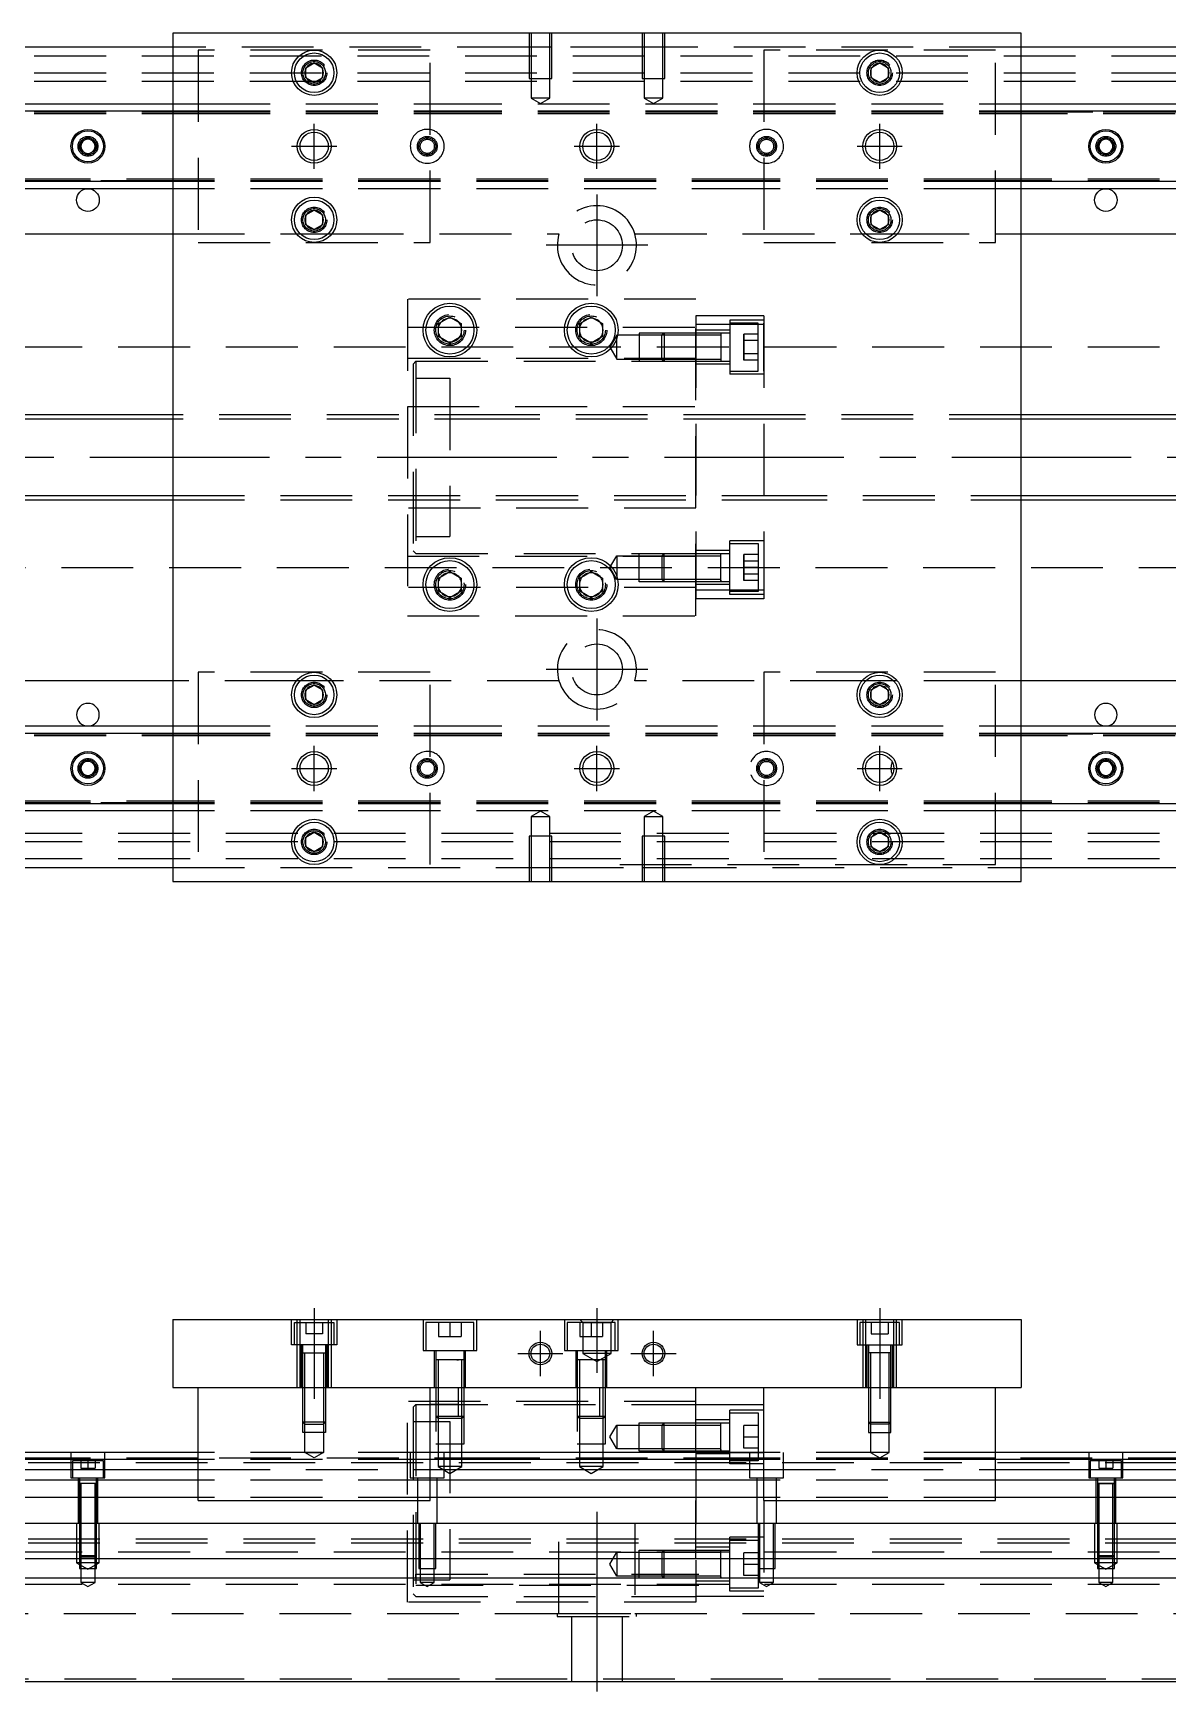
# Model space of a CAD drawing. Extents: x -10 to 785, y -290 to 75.
# Drawn here: x 190.3 to 391, y -218.4 to 75 of the extents above; entities that cross this region are included whole.
import ezdxf

# ---------------------------------------------------------------- set-up
doc = ezdxf.new("R2010")
doc.units = 0
doc.linetypes.add('CENTER', pattern=[50.8, 31.75, -6.35, 6.35, -6.35])
doc.linetypes.add('DASHED', pattern=[19.05, 12.7, -6.35])
doc.layers.get('0').update_dxf_attribs({"linetype": 'CONTINUOUS'})
doc.layers.add('CENTER', color=1, linetype='CENTER')

msp = doc.modelspace()

# ---------------------------------------------------------------- linework, layer by layer
at = {"color": 7, "linetype": 'CONTINUOUS'}
for p, q in [((215, 75), (215, -75)), ((365, 75), (215, 75)), ((365, -75), (365, 75)), ((215, 72.5), (0, 72.5)), ((580, 72.5), (365, 72.5)), ((238.5, 68.866026), (240, 69.73205)), ((238.5, 67.133974), (238.5, 68.866026)), ((240, 69.73205), (241.5, 68.866026)), ((241.5, 68.866026), (241.5, 67.133974)), ((338.5, 68.866026), (340, 69.73205)), ((338.5, 67.133974), (338.5, 68.866026)), ((340, 69.73205), (341.5, 68.866026)), ((341.5, 68.866026), (341.5, 67.133974)), ((240, 66.26795), (238.5, 67.133974)), ((241.5, 67.133974), (240, 66.26795)), ((340, 66.26795), (338.5, 67.133974)), ((341.5, 67.133974), (340, 66.26795)), ((0, 62.5), (215, 62.5)), ((365, 62.5), (580, 62.5)), ((0, 61.247728), (215, 61.247728)), ((365, 61.247728), (580, 61.247728)), ((198.75, 55.721688), (200, 56.443376)), ((200, 56.443376), (201.25, 55.721688)), ((378.75, 55.721688), (380, 56.443376)), ((380, 56.443376), (381.25, 55.721688)), ((198.75, 54.278312), (198.75, 55.721688)), ((200, 53.556624), (198.75, 54.278312)), ((201.25, 54.278312), (200, 53.556624)), ((201.25, 55.721688), (201.25, 54.278312)), ((378.75, 54.278312), (378.75, 55.721688)), ((380, 53.556624), (378.75, 54.278312)), ((381.25, 54.278312), (380, 53.556624)), ((381.25, 55.721688), (381.25, 54.278312)), ((215, 48.752272), (0, 48.752272)), ((215, 47.5), (0, 47.5)), ((580, 48.752272), (365, 48.752272)), ((580, 47.5), (365, 47.5)), ((238.5, 42.866026), (240, 43.73205)), ((238.5, 41.133974), (238.5, 42.866026)), ((240, 40.26795), (238.5, 41.133974)), ((240, 43.73205), (241.5, 42.866026)), ((241.5, 41.133974), (240, 40.26795)), ((241.5, 42.866026), (241.5, 41.133974)), ((338.5, 42.866026), (340, 43.73205)), ((338.5, 41.133974), (338.5, 42.866026)), ((340, 40.26795), (338.5, 41.133974)), ((340, 43.73205), (341.5, 42.866026)), ((341.5, 41.133974), (340, 40.26795)), ((341.5, 42.866026), (341.5, 41.133974)), ((176.708204, 39.5), (215, 39.5)), ((365, 39.5), (403.291796, 39.5)), ((262, 23.6547), (264, 24.809402)), ((262, 21.3453), (262, 23.6547)), ((264, 24.809402), (266, 23.6547)), ((266, 23.6547), (266, 21.3453)), ((287, 23.6547), (289, 24.809402)), ((287, 21.3453), (287, 23.6547)), ((289, 24.809402), (291, 23.6547)), ((291, 23.6547), (291, 21.3453)), ((264, 20.190598), (262, 21.3453)), ((266, 21.3453), (264, 20.190598)), ((289, 20.190598), (287, 21.3453)), ((291, 21.3453), (289, 20.190598)), ((215, 7.5), (40.5, 7.5)), ((530, 7.5), (365, 7.5)), ((40.5, -7.5), (215, -7.5)), ((365, -7.5), (530, -7.5)), ((262, -21.3453), (264, -20.190598)), ((264, -20.190598), (266, -21.3453)), ((287, -21.3453), (289, -20.190598)), ((289, -20.190598), (291, -21.3453)), ((262, -23.6547), (262, -21.3453)), ((266, -21.3453), (266, -23.6547)), ((287, -23.6547), (287, -21.3453)), ((291, -21.3453), (291, -23.6547)), ((264, -24.809402), (262, -23.6547)), ((266, -23.6547), (264, -24.809402)), ((289, -24.809402), (287, -23.6547)), ((291, -23.6547), (289, -24.809402)), ((215, -39.5), (176.708204, -39.5)), ((238.5, -41.133974), (240, -40.26795)), ((240, -40.26795), (241.5, -41.133974)), ((338.5, -41.133974), (340, -40.26795)), ((340, -40.26795), (341.5, -41.133974)), ((403.291796, -39.5), (365, -39.5)), ((238.5, -42.866026), (238.5, -41.133974)), ((240, -43.73205), (238.5, -42.866026)), ((241.5, -42.866026), (240, -43.73205)), ((241.5, -41.133974), (241.5, -42.866026)), ((338.5, -42.866026), (338.5, -41.133974)), ((340, -43.73205), (338.5, -42.866026)), ((341.5, -42.866026), (340, -43.73205)), ((341.5, -41.133974), (341.5, -42.866026)), ((0, -47.5), (215, -47.5)), ((0, -48.752272), (215, -48.752272)), ((365, -47.5), (580, -47.5)), ((365, -48.752272), (580, -48.752272)), ((198.75, -54.278312), (200, -53.556624)), ((198.75, -55.721688), (198.75, -54.278312)), ((200, -56.443376), (198.75, -55.721688)), ((200, -53.556624), (201.25, -54.278312)), ((201.25, -55.721688), (200, -56.443376)), ((201.25, -54.278312), (201.25, -55.721688)), ((378.75, -54.278312), (380, -53.556624)), ((378.75, -55.721688), (378.75, -54.278312)), ((380, -56.443376), (378.75, -55.721688)), ((380, -53.556624), (381.25, -54.278312)), ((381.25, -55.721688), (380, -56.443376)), ((381.25, -54.278312), (381.25, -55.721688)), ((215, -61.247728), (0, -61.247728)), ((580, -61.247728), (365, -61.247728)), ((215, -62.5), (0, -62.5)), ((580, -62.5), (365, -62.5)), ((238.5, -67.133974), (240, -66.26795)), ((238.5, -68.866026), (238.5, -67.133974)), ((240, -66.26795), (241.5, -67.133974)), ((241.5, -67.133974), (241.5, -68.866026)), ((338.5, -67.133974), (340, -66.26795)), ((338.5, -68.866026), (338.5, -67.133974)), ((340, -66.26795), (341.5, -67.133974)), ((341.5, -67.133974), (341.5, -68.866026)), ((240, -69.73205), (238.5, -68.866026)), ((241.5, -68.866026), (240, -69.73205)), ((340, -69.73205), (338.5, -68.866026)), ((341.5, -68.866026), (340, -69.73205)), ((0, -72.5), (215, -72.5)), ((365, -72.5), (580, -72.5)), ((215, -75), (365, -75)), ((215, -152.45), (365, -152.45)), ((215, -152.45), (215, -164.45)), ((365, -152.45), (365, -164.45)), ((215, -164.45), (365, -164.45)), ((219.5, -184.45), (219.5, -164.45)), ((260.5, -184.45), (260.5, -164.45)), ((307.5, -175.95), (307.5, -164.45)), ((319.5, -184.45), (319.5, -164.45)), ((360.5, -184.45), (360.5, -164.45)), ((307.5, -167.45), (319.5, -167.45)), ((219.5, -175.95), (0, -175.95)), ((319.5, -175.95), (260.5, -175.95)), ((580, -175.95), (360.5, -175.95)), ((219.5, -177.202272), (0, -177.202272)), ((0, -178.97668), (219.5, -178.97668)), ((319.5, -177.202272), (260.5, -177.202272)), ((260.5, -178.97668), (319.5, -178.97668)), ((580, -177.202272), (360.5, -177.202272)), ((360.5, -178.97668), (580, -178.97668)), ((219.5, -180.873076), (0, -180.873076)), ((319.5, -180.873076), (260.5, -180.873076)), ((580, -180.873076), (360.5, -180.873076)), ((219.5, -183.927372), (0, -183.927372)), ((219.5, -184.45), (260.5, -184.45)), ((319.5, -183.927372), (260.5, -183.927372)), ((319.5, -184.45), (360.5, -184.45)), ((580, -183.927372), (360.5, -183.927372)), ((0, -188.45), (580, -188.45)), ((580, -194.75), (0, -194.75)), ((580, -198.15), (0, -198.15)), ((0, -216.45), (580, -216.45))]:
    msp.add_line(p, q, dxfattribs=at)
at = {"color": 3, "linetype": 'DASHED'}
for p, q in [((278.000006, 75), (278.000006, 67)), ((278.35, 75), (278.35, 67)), ((281.65, 67), (281.65, 75)), ((281.999994, 67), (281.999994, 75)), ((298.000006, 75), (298.000006, 67)), ((298.35, 75), (298.35, 67)), ((301.65, 67), (301.65, 75)), ((301.999994, 67), (301.999994, 75)), ((0, 71), (580, 71)), ((278.000006, 72.5), (215, 72.5)), ((260.5, 72), (219.5, 72)), ((219.5, 72), (219.5, 38)), ((260.5, 38), (260.5, 72)), ((281.999994, 72.5), (278.000006, 72.5)), ((298.000006, 72.5), (281.999994, 72.5)), ((301.999994, 72.5), (298.000006, 72.5)), ((365, 72.5), (301.999994, 72.5)), ((319.5, 72), (319.5, 38)), ((360.5, 72), (319.5, 72)), ((360.5, 38), (360.5, 72)), ((0, 68), (580, 68)), ((241.973226, 68.326156), (242, 68)), ((341.973226, 68.326156), (342, 68)), ((0, 66.5), (580, 66.5)), ((278.000006, 67), (281.999994, 67)), ((278.35, 67), (278.35, 63.5)), ((281.65, 63.5), (281.65, 67)), ((298.000006, 67), (301.999994, 67)), ((298.35, 67), (298.35, 63.5)), ((301.65, 63.5), (301.65, 67)), ((215, 62.5), (219.5, 62.5)), ((219.5, 62.5), (260.5, 62.5)), ((260.5, 62.5), (319.5, 62.5)), ((281.65, 63.5), (278.35, 63.5)), ((278.35, 63.5), (280, 62.547372)), ((280, 62.547372), (281.65, 63.5)), ((301.65, 63.5), (298.35, 63.5)), ((298.35, 63.5), (300, 62.547372)), ((300, 62.547372), (301.65, 63.5)), ((319.5, 62.5), (360.5, 62.5)), ((360.5, 62.5), (365, 62.5)), ((0, 61.1147), (215, 61.1147)), ((0, 61.1), (219.5, 61.1)), ((0, 60.8), (219.5, 60.8)), ((215, 61.247728), (219.5, 61.247728)), ((215, 61.1147), (219.5, 61.1147)), ((219.5, 61.247728), (260.5, 61.247728)), ((219.5, 61.1147), (260.5, 61.1147)), ((219.5, 61.1), (260.5, 61.1)), ((219.5, 60.8), (260.5, 60.8)), ((260.5, 61.247728), (319.5, 61.247728)), ((260.5, 61.1147), (319.5, 61.1147)), ((260.5, 61.1), (319.5, 61.1)), ((260.5, 60.8), (319.5, 60.8)), ((319.5, 61.247728), (360.5, 61.247728)), ((319.5, 61.1147), (360.5, 61.1147)), ((319.5, 61.1), (360.5, 61.1)), ((319.5, 60.8), (360.5, 60.8)), ((360.5, 61.247728), (365, 61.247728)), ((360.5, 61.1147), (365, 61.1147)), ((360.5, 61.1), (580, 61.1)), ((360.5, 60.8), (580, 60.8)), ((365, 61.1147), (580, 61.1147)), ((201.477374, 55.25955), (201.5, 55)), ((378.5, 55), (378.52041, 55.24661)), ((219.5, 49.2), (0, 49.2)), ((219.5, 48.9), (0, 48.9)), ((215, 48.8853), (0, 48.8853)), ((219.5, 48.8853), (215, 48.8853)), ((219.5, 48.752272), (215, 48.752272)), ((219.5, 47.5), (215, 47.5)), ((260.5, 49.2), (219.5, 49.2)), ((260.5, 48.9), (219.5, 48.9)), ((260.5, 48.8853), (219.5, 48.8853)), ((260.5, 48.752272), (219.5, 48.752272)), ((260.5, 47.5), (219.5, 47.5)), ((319.5, 49.2), (260.5, 49.2)), ((319.5, 48.9), (260.5, 48.9)), ((319.5, 48.8853), (260.5, 48.8853)), ((319.5, 48.752272), (260.5, 48.752272)), ((319.5, 47.5), (260.5, 47.5)), ((360.5, 49.2), (319.5, 49.2)), ((360.5, 48.9), (319.5, 48.9)), ((360.5, 48.8853), (319.5, 48.8853)), ((360.5, 48.752272), (319.5, 48.752272)), ((360.5, 47.5), (319.5, 47.5)), ((580, 49.2), (360.5, 49.2)), ((580, 48.9), (360.5, 48.9)), ((365, 48.8853), (360.5, 48.8853)), ((365, 48.752272), (360.5, 48.752272)), ((365, 47.5), (360.5, 47.5)), ((580, 48.8853), (365, 48.8853)), ((238, 42), (238.030168, 42.346066)), ((341.973226, 42.326156), (342, 42)), ((215, 39.5), (236.877502, 39.5)), ((236.877502, 39.5), (237.55051, 39.5)), ((237.55051, 39.5), (242.44949, 39.5)), ((242.44949, 39.5), (243.122498, 39.5)), ((243.122498, 39.5), (283.291796, 39.5)), ((296.708204, 39.5), (336.877502, 39.5)), ((336.877502, 39.5), (337.55051, 39.5)), ((337.55051, 39.5), (342.44949, 39.5)), ((342.44949, 39.5), (343.122498, 39.5)), ((343.122498, 39.5), (360.5, 39.5)), ((360.5, 39.5), (365, 39.5)), ((219.5, 38), (260.5, 38)), ((319.5, 38), (360.5, 38)), ((256.5, 28), (256.5, -28)), ((307.5, 28), (256.5, 28)), ((307.5, -28), (307.5, 28)), ((307.5, 25), (307.5, -25)), ((319.5, 25), (307.5, 25)), ((319.5, 23.49468), (307.5, 23.49468)), ((313.5, 24.235572), (313.5, 14.735572)), ((319.5, 24.235572), (313.5, 24.235572)), ((318.5, 23.735571), (313.5, 23.735571)), ((318.5, 15.235572), (318.5, 23.735572)), ((319.5, 25), (319.5, -25)), ((319.5, 15.235571), (319.5, 23.735571)), ((256.5, 23), (307.5, 23)), ((261.5, 22.5), (261.512884, 22.753488)), ((286.5, 22.5), (286.52689, 22.865682)), ((293.500001, 21.585571), (292.287565, 19.485571)), ((299.4, 21.585571), (293.5, 21.585571)), ((293.500001, 17.385571), (293.500001, 21.585571)), ((302.4, 21.985565), (297.5, 21.985565)), ((297.5, 21.971141), (297.5, 16.985576)), ((302, 21.585571), (299.4, 21.585571)), ((301.9, 21.985571), (301.5, 21.585571)), ((301.5, 17.385571), (301.5, 21.585571)), ((301.9, 21.985571), (301.9, 16.985571)), ((311.9, 21.585571), (302, 21.585571)), ((313.5, 21.985565), (302.4, 21.985565)), ((313.5, 22.485571), (307.5, 22.485571)), ((311.9, 21.985571), (311.9, 16.985571)), ((316, 20.640272), (316, 21.794972)), ((316, 21.794972), (316, 20.640272)), ((318.5, 21.794972), (316, 21.794972)), ((318.5, 20.640272), (316, 20.640272)), ((316, 18.330872), (316, 20.640272)), ((316, 20.640272), (316, 18.330872)), ((580, 19.5), (61.969694, 19.5)), ((292.287565, 19.485571), (293.500001, 17.385571)), ((318.5, 18.330872), (316, 18.330872)), ((316, 17.17617), (316, 18.330872)), ((316, 18.330872), (316, 17.17617)), ((307.5, 17.5), (256.5, 17.5)), ((257.5, 16.5), (258, 17)), ((257.5, 16.5), (257.5, -16.5)), ((258, 17), (308, 17)), ((258, 17), (258, -17)), ((293.500001, 17.385571), (299.4, 17.385571)), ((297.5, 16.985575), (302.4, 16.985575)), ((299.4, 17.385571), (302, 17.385571)), ((301.5, 17.385571), (301.9, 16.985571)), ((302, 17.385571), (311.9, 17.385571)), ((302.4, 16.985575), (313.5, 16.985575)), ((313.5, 16.485571), (307.5, 16.485571)), ((313.5, 15.235572), (318.5, 15.235572)), ((319.5, 14.735572), (313.5, 14.735572)), ((318.5, 17.17617), (316, 17.17617)), ((258, 14), (264, 14)), ((264, 14), (264, -14)), ((256.5, 9), (307.5, 9)), ((274, 7.5), (215, 7.5)), ((274, 6.75), (215, 6.75)), ((318, 7.5), (274, 7.5)), ((318, 6.75), (274, 6.75)), ((365, 7.5), (318, 7.5)), ((365, 6.75), (318, 6.75)), ((215, -6.75), (274, -6.75)), ((215, -7.5), (274, -7.5)), ((274, -6.75), (318, -6.75)), ((274, -7.5), (318, -7.5)), ((318, -6.75), (365, -6.75)), ((318, -7.5), (365, -7.5)), ((307.5, -9), (256.5, -9)), ((258, -14), (264, -14)), ((256.5, -17.5), (307.5, -17.5)), ((258, -17), (257.5, -16.5)), ((258, -17), (307.5, -17)), ((292.287565, -19.485571), (293.500001, -17.385571)), ((293.500001, -17.385571), (293.500001, -21.585571)), ((293.500001, -17.385571), (299.4, -17.385571)), ((297.5, -21.985566), (297.5, -16.985575)), ((297.5, -16.985575), (302.4, -16.985575)), ((299.4, -17.385571), (302, -17.385571)), ((301.499979, -17.385571), (301.899979, -16.985571)), ((301.499979, -17.385571), (301.499979, -21.585571)), ((301.899979, -21.985571), (301.899979, -16.985571)), ((302, -17.385571), (311.9, -17.385572)), ((302.4, -16.985575), (313.5, -16.985575)), ((313.5, -16.485572), (307.5, -16.485572)), ((311.9, -21.985571), (311.9, -16.985571)), ((313.5, -24.235572), (313.5, -14.735572)), ((319.5, -14.735572), (313.5, -14.735572)), ((313.5, -15.235571), (318.5, -15.235571)), ((316, -18.330872), (316, -17.17617)), ((316, -17.17617), (316, -18.330872)), ((318.5, -17.17617), (316, -17.17617)), ((318.5, -15.235571), (318.5, -23.735571)), ((61.969694, -19.5), (580, -19.5)), ((293.500001, -21.585571), (292.287565, -19.485571)), ((318.5, -18.330872), (316, -18.330872)), ((316, -20.640272), (316, -18.330872)), ((316, -18.330872), (316, -20.640272)), ((318.5, -19.485571), (316, -19.485571)), ((307.5, -23), (256.5, -23)), ((266.483582, -22.213962), (266.5, -22.5)), ((291.483582, -22.213962), (291.5, -22.5)), ((299.4, -21.585571), (293.66115, -21.585571)), ((302.4, -21.985565), (297.5, -21.985565)), ((302, -21.585571), (299.4, -21.585571)), ((301.899979, -21.985571), (301.499979, -21.585571)), ((311.9, -21.585571), (302, -21.585571)), ((313.5, -21.985565), (302.4, -21.985565)), ((313.5, -22.485572), (307.5, -22.485572)), ((311.9, -21.728173), (311.9, -21.985571)), ((318.5, -20.640272), (316, -20.640272)), ((316, -21.794972), (316, -20.640272)), ((316, -20.640272), (316, -21.794972)), ((318.5, -21.794972), (316, -21.794972)), ((319.5, -23.49468), (307.5, -23.49468)), ((319.5, -25), (307.5, -25)), ((318.5, -23.735571), (313.5, -23.735571)), ((319.5, -24.235572), (313.5, -24.235572)), ((256.5, -28), (307.5, -28)), ((260.5, -38), (219.5, -38)), ((219.5, -38), (219.5, -72)), ((260.5, -72), (260.5, -38)), ((360.5, -38), (319.5, -38)), ((319.5, -38), (319.5, -72)), ((360.5, -72), (360.5, -38)), ((236.877502, -39.5), (215, -39.5)), ((237.55051, -39.5), (236.877502, -39.5)), ((242.44949, -39.5), (237.55051, -39.5)), ((243.122498, -39.5), (242.44949, -39.5)), ((283.291796, -39.5), (243.122498, -39.5)), ((336.877502, -39.5), (296.708204, -39.5)), ((337.55051, -39.5), (336.877502, -39.5)), ((342.44949, -39.5), (337.55051, -39.5)), ((343.122498, -39.5), (342.44949, -39.5)), ((360.5, -39.5), (343.122498, -39.5)), ((365, -39.5), (360.5, -39.5)), ((238, -42), (238.030168, -41.653934)), ((341.973226, -41.673844), (342, -42)), ((0, -48.8853), (215, -48.8853)), ((0, -48.9), (219.5, -48.9)), ((0, -49.2), (219.5, -49.2)), ((215, -47.5), (219.5, -47.5)), ((215, -48.752272), (219.5, -48.752272)), ((215, -48.8853), (219.5, -48.8853)), ((219.5, -47.5), (260.5, -47.5)), ((219.5, -48.752272), (260.5, -48.752272)), ((219.5, -48.8853), (260.5, -48.8853)), ((219.5, -48.9), (260.5, -48.9)), ((219.5, -49.2), (260.5, -49.2)), ((260.5, -47.5), (319.5, -47.5)), ((260.5, -48.752272), (319.5, -48.752272)), ((260.5, -48.8853), (319.5, -48.8853)), ((260.5, -48.9), (319.5, -48.9)), ((260.5, -49.2), (319.5, -49.2)), ((319.5, -47.5), (360.5, -47.5)), ((319.5, -48.752272), (360.5, -48.752272)), ((319.5, -48.8853), (360.5, -48.8853)), ((319.5, -48.9), (360.5, -48.9)), ((319.5, -49.2), (360.5, -49.2)), ((360.5, -47.5), (365, -47.5)), ((360.5, -48.752272), (365, -48.752272)), ((360.5, -48.8853), (365, -48.8853)), ((360.5, -48.9), (580, -48.9)), ((360.5, -49.2), (580, -49.2)), ((365, -48.8853), (580, -48.8853)), ((198.5, -55), (198.52041, -54.75339)), ((381.477374, -54.74045), (381.5, -55)), ((219.5, -60.8), (0, -60.8)), ((219.5, -61.1), (0, -61.1)), ((215, -61.1147), (0, -61.1147)), ((219.5, -61.1147), (215, -61.1147)), ((219.5, -61.247728), (215, -61.247728)), ((260.5, -60.8), (219.5, -60.8)), ((260.5, -61.1), (219.5, -61.1)), ((260.5, -61.1147), (219.5, -61.1147)), ((260.5, -61.247728), (219.5, -61.247728)), ((319.5, -60.8), (260.5, -60.8)), ((319.5, -61.1), (260.5, -61.1)), ((319.5, -61.1147), (260.5, -61.1147)), ((319.5, -61.247728), (260.5, -61.247728)), ((360.5, -60.8), (319.5, -60.8)), ((360.5, -61.1), (319.5, -61.1)), ((360.5, -61.1147), (319.5, -61.1147)), ((360.5, -61.247728), (319.5, -61.247728)), ((580, -60.8), (360.5, -60.8)), ((580, -61.1), (360.5, -61.1)), ((365, -61.1147), (360.5, -61.1147)), ((365, -61.247728), (360.5, -61.247728)), ((580, -61.1147), (365, -61.1147)), ((219.5, -62.5), (215, -62.5)), ((260.5, -62.5), (219.5, -62.5)), ((319.5, -62.5), (260.5, -62.5)), ((280, -62.547372), (278.35, -63.5)), ((278.35, -63.5), (280, -63.5)), ((278.35, -63.5), (278.35, -67)), ((281.65, -63.5), (280, -62.547372)), ((280, -63.5), (281.65, -63.5)), ((281.65, -67), (281.65, -63.5)), ((300, -62.547372), (298.35, -63.5)), ((298.35, -63.5), (300, -63.5)), ((298.35, -63.5), (298.35, -67)), ((301.65, -63.5), (300, -62.547372)), ((300, -63.5), (301.65, -63.5)), ((301.65, -67), (301.65, -63.5)), ((360.5, -62.5), (319.5, -62.5)), ((365, -62.5), (360.5, -62.5)), ((580, -66.5), (0, -66.5)), ((281.999994, -67), (278.000006, -67)), ((278.000006, -67), (278.000006, -75)), ((278.35, -67), (278.35, -75)), ((281.65, -75), (281.65, -67)), ((281.999994, -75), (281.999994, -67)), ((301.999994, -67), (298.000006, -67)), ((298.000006, -67), (298.000006, -75)), ((298.35, -67), (298.35, -75)), ((301.65, -75), (301.65, -67)), ((301.999994, -75), (301.999994, -67)), ((580, -68), (0, -68)), ((241.973226, -67.673844), (242, -68)), ((341.973226, -67.673844), (342, -68)), ((580, -71), (0, -71)), ((215, -72.5), (278.000006, -72.5)), ((278.000006, -72.5), (281.999994, -72.5)), ((281.999994, -72.5), (298.000006, -72.5)), ((294.040523, -72), (360.5, -72)), ((298.000006, -72.5), (301.999994, -72.5)), ((301.999994, -72.5), (365, -72.5)), ((236, -156.95), (236, -152.45)), ((237.000006, -152.95), (237.000006, -152.45)), ((237.5, -164.45), (237.5, -152.45)), ((242.5, -152.45), (242.5, -164.45)), ((242.999994, -152.45), (242.999994, -152.95)), ((244, -152.45), (244, -156.95)), ((259.25, -152.45), (259.25, -157.95)), ((268.75, -157.95), (268.75, -152.45)), ((284.25, -152.45), (284.25, -157.95)), ((287.5, -152.95), (287, -152.45)), ((292.5, -152.95), (293, -152.45)), ((293.75, -157.95), (293.75, -152.45)), ((336, -152.45), (336, -156.95)), ((337.000006, -152.45), (337.000006, -152.95)), ((337.5, -152.45), (337.5, -164.45)), ((342.5, -164.45), (342.5, -152.45)), ((342.999994, -152.95), (342.999994, -152.45)), ((344, -156.95), (344, -152.45)), ((236.5, -152.95), (243.5, -152.95)), ((236.5, -156.95), (236.5, -152.95)), ((237.000006, -156.95), (237.000006, -152.95)), ((238.5, -152.95), (238.5, -154.95)), ((240, -154.95), (238.5, -154.95)), ((240, -152.95), (240, -154.95)), ((241.5, -154.95), (240, -154.95)), ((241.5, -152.95), (241.5, -154.95)), ((242.999994, -152.95), (242.999994, -156.95)), ((243.5, -152.95), (243.5, -156.95)), ((268.25, -152.95), (259.75, -152.95)), ((259.75, -152.95), (259.75, -157.95)), ((262, -152.95), (262, -155.45)), ((262, -155.45), (264, -155.45)), ((264, -152.95), (264, -155.45)), ((264, -155.45), (266, -155.45)), ((266, -152.95), (266, -155.45)), ((268.25, -157.95), (268.25, -152.95)), ((293.25, -152.95), (284.75, -152.95)), ((284.75, -152.95), (284.75, -157.95)), ((287, -152.95), (287, -155.45)), ((287, -155.45), (289, -155.45)), ((287.5, -152.95), (287.5, -158.45)), ((287.5, -152.95), (292.5, -152.95)), ((289, -152.95), (289, -155.45)), ((289, -155.45), (291, -155.45)), ((290, -152.95), (290, -155.45)), ((291, -152.95), (291, -155.45)), ((292.5, -158.45), (292.5, -152.95)), ((293.25, -157.95), (293.25, -152.95)), ((343.5, -152.95), (336.5, -152.95)), ((336.5, -152.95), (336.5, -156.95)), ((337.000006, -152.95), (337.000006, -156.95)), ((338.5, -152.95), (338.5, -154.95)), ((338.5, -154.95), (340, -154.95)), ((340, -152.95), (340, -154.95)), ((340, -154.95), (341.5, -154.95)), ((341.5, -152.95), (341.5, -154.95)), ((342.999994, -156.95), (342.999994, -152.95)), ((343.5, -156.95), (343.5, -152.95)), ((244, -156.95), (236, -156.95)), ((237.000006, -164.45), (237.000006, -156.95)), ((237.75, -164.45), (237.75, -156.95)), ((237.999994, -158.35), (242.000006, -158.35)), ((237.999994, -158.35), (242.000006, -158.35)), ((237.999994, -158.35), (242.000006, -158.35)), ((238, -158.35), (238, -156.95)), ((238, -158.35), (238, -158.345)), ((238, -158.35), (238.216668, -158.35)), ((238, -158.355), (238, -158.35)), ((238, -164.45), (238, -158.35)), ((238.216668, -158.35), (241.783292, -158.35)), ((238.35, -164.45), (238.35, -158.35)), ((241.65, -158.35), (241.65, -164.45)), ((241.783292, -158.35), (242, -158.35)), ((242, -156.95), (242, -158.35)), ((242, -158.345), (242, -158.35)), ((242, -158.35), (242, -158.355)), ((242, -158.35), (242, -164.45)), ((242.25, -156.95), (242.25, -164.45)), ((242.999994, -156.95), (242.999994, -164.45)), ((259.25, -157.95), (268.75, -157.95)), ((261.25, -157.95), (261.25, -164.45)), ((261.5, -157.95), (261.5, -159.55)), ((266.5, -159.55), (266.5, -157.95)), ((266.75, -164.45), (266.75, -157.95)), ((284.25, -157.95), (293.75, -157.95)), ((286.25, -157.95), (286.25, -164.45)), ((286.5, -157.95), (286.5, -159.55)), ((292.5, -158.45), (287.5, -158.45)), ((287.5, -158.45), (290, -159.893376)), ((290, -159.893376), (292.5, -158.45)), ((291.5, -159.55), (291.5, -157.95)), ((291.75, -164.45), (291.75, -157.95)), ((336, -156.95), (344, -156.95)), ((337.000006, -156.95), (337.000006, -164.45)), ((337.75, -156.95), (337.75, -164.45)), ((342.000006, -158.35), (337.999994, -158.35)), ((342.000006, -158.35), (337.999994, -158.35)), ((342.000006, -158.35), (337.999994, -158.35)), ((338, -156.95), (338, -158.35)), ((338, -158.345), (338, -158.35)), ((338.216708, -158.35), (338, -158.35)), ((338, -158.35), (338, -158.355)), ((338, -158.35), (338, -164.45)), ((341.783332, -158.35), (338.216708, -158.35)), ((338.35, -158.35), (338.35, -164.45)), ((341.65, -164.45), (341.65, -158.35)), ((342, -158.35), (341.783332, -158.35)), ((342, -158.35), (342, -156.95)), ((342, -158.35), (342, -158.345)), ((342, -158.355), (342, -158.35)), ((342, -164.45), (342, -158.35)), ((342.25, -164.45), (342.25, -156.95)), ((342.999994, -164.45), (342.999994, -156.95)), ((261.757468, -159.55), (261.5, -159.55)), ((261.5, -159.55), (261.500006, -174.45)), ((266.242552, -159.55), (261.757468, -159.55)), ((261.9, -159.55), (261.9, -164.45)), ((265.242602, -159.55), (265.5, -159.55)), ((265.5, -159.55), (265.5, -159.545)), ((265.5, -159.555), (265.5, -159.55)), ((266.1, -164.45), (266.1, -159.55)), ((266.5, -159.55), (266.242552, -159.55)), ((266.5, -164.45), (266.5, -159.55)), ((286.757468, -159.55), (286.5, -159.55)), ((286.5, -159.55), (286.500006, -174.45)), ((291.242552, -159.55), (286.757468, -159.55)), ((286.9, -159.55), (286.9, -164.45)), ((290.242602, -159.55), (290.5, -159.55)), ((290.5, -159.55), (290.5, -159.545)), ((290.5, -159.555), (290.5, -159.55)), ((291.1, -164.45), (291.1, -159.55)), ((291.5, -159.55), (291.242552, -159.55)), ((291.5, -164.45), (291.5, -159.55)), ((238, -170.6), (238, -164.45)), ((238.000006, -170.600006), (238.000006, -164.45)), ((238.35, -170.95), (238.35, -164.45)), ((241.65, -164.45), (241.65, -170.95)), ((241.999994, -164.45), (241.999994, -170.600006)), ((242, -164.45), (242, -170.6)), ((256.5, -202.45), (256.5, -164.45)), ((307.5, -166.95), (256.5, -166.95)), ((261.9, -164.45), (261.9, -169.95)), ((265.499994, -169.550006), (265.499994, -164.45)), ((266.1, -169.95), (266.1, -164.45)), ((266.5, -169.55), (266.5, -164.45)), ((286.9, -164.45), (286.9, -169.95)), ((290.499994, -169.550006), (290.499994, -164.45)), ((291.1, -169.95), (291.1, -164.45)), ((291.5, -169.55), (291.5, -164.45)), ((338, -164.45), (338, -170.6)), ((338.000006, -164.45), (338.000006, -170.600006)), ((338.35, -164.45), (338.35, -170.95)), ((341.65, -170.95), (341.65, -164.45)), ((341.999994, -170.600006), (341.999994, -164.45)), ((342, -170.6), (342, -164.45)), ((257.5, -167.95), (258, -167.45)), ((257.5, -167.95), (257.5, -200.95)), ((258, -167.45), (307.5, -167.45)), ((258, -167.45), (258, -201.45)), ((260.9, -167.45), (260.5, -167.45)), ((265.1, -167.45), (260.9, -167.45)), ((261.5, -169.55), (266.5, -169.55)), ((261.5, -169.55), (261.9, -169.95)), ((266.1, -169.95), (261.9, -169.95)), ((261.9, -169.95), (261.9, -174.45)), ((265.5, -167.45), (265.1, -167.45)), ((266.1, -169.95), (266.5, -169.55)), ((266.1, -174.45), (266.1, -169.95)), ((266.499994, -174.45), (266.499994, -169.550006)), ((286.5, -169.55), (291.5, -169.55)), ((286.5, -169.55), (286.9, -169.95)), ((291.1, -169.95), (286.9, -169.95)), ((286.9, -169.95), (286.9, -174.45)), ((291.1, -169.95), (291.5, -169.55)), ((291.1, -174.45), (291.1, -169.95)), ((291.499994, -174.45), (291.499994, -169.550006)), ((313.5, -170.200001), (307.5, -170.200001)), ((313.5, -177.950001), (313.5, -168.450001)), ((319.5, -168.450001), (313.5, -168.450001)), ((313.5, -168.95), (318.5, -168.95)), ((318.5, -168.95), (318.5, -177.45)), ((242, -170.6), (238, -170.6)), ((238.35, -170.95), (238, -170.6)), ((238.000006, -172.45), (238.000006, -170.600006)), ((241.999994, -172.45), (238.000006, -172.45)), ((238.35, -170.95), (241.65, -170.95)), ((238.35, -172.45), (238.35, -170.95)), ((238.35, -175.95), (238.35, -172.45)), ((242, -170.6), (241.65, -170.95)), ((241.65, -170.95), (241.65, -172.45)), ((241.65, -172.45), (241.65, -175.95)), ((241.999994, -170.600006), (241.999994, -172.45)), ((257.5, -170.45), (264, -170.45)), ((264, -170.45), (264, -198.45)), ((292.287565, -173.2), (293.500001, -171.1)), ((293.500001, -171.1), (293.500001, -175.3)), ((293.500001, -171.1), (299.4, -171.1)), ((297.5, -175.699995), (297.5, -170.700004)), ((297.5, -170.700004), (302.4, -170.700004)), ((299.4, -171.1), (302, -171.1)), ((301.499979, -171.1), (301.899979, -170.7)), ((301.499979, -171.1), (301.499979, -175.3)), ((301.899979, -175.7), (301.899979, -170.7)), ((302, -171.1), (311.9, -171.100001)), ((302.4, -170.700004), (313.5, -170.700004)), ((311.9, -175.7), (311.9, -170.7)), ((316, -175.2), (316, -171.2)), ((318.5, -171.2), (316, -171.2)), ((338, -170.6), (342, -170.6)), ((338, -170.6), (338.35, -170.95)), ((338.000006, -170.600006), (338.000006, -172.45)), ((338.000006, -172.45), (341.999994, -172.45)), ((341.65, -170.95), (338.35, -170.95)), ((338.35, -170.95), (338.35, -172.45)), ((338.35, -172.45), (338.35, -175.95)), ((341.65, -170.95), (342, -170.6)), ((341.65, -172.45), (341.65, -170.95)), ((341.65, -175.95), (341.65, -172.45)), ((341.999994, -172.45), (341.999994, -170.600006)), ((197, -175.95), (197, -180.45)), ((203, -180.45), (203, -175.95)), ((260.5, -175.95), (219.5, -175.95)), ((238.35, -175.95), (241.65, -175.95)), ((240, -176.902628), (238.35, -175.95)), ((241.65, -175.95), (240, -176.902628)), ((257, -175.95), (257, -180.45)), ((261.500006, -174.45), (266.499994, -174.45)), ((261.9, -174.45), (261.9, -178.45)), ((263, -180.45), (263, -175.95)), ((266.65, -175.95), (263.35, -175.95)), ((266.1, -178.45), (266.1, -174.45)), ((286.500006, -174.45), (291.499994, -174.45)), ((286.9, -174.45), (286.9, -178.45)), ((291.1, -178.45), (291.1, -174.45)), ((293.500001, -175.3), (292.287565, -173.2)), ((299.4, -175.3), (293.66115, -175.3)), ((302.4, -175.699994), (297.5, -175.699994)), ((302, -175.3), (299.4, -175.3)), ((301.899979, -175.7), (301.499979, -175.3)), ((311.9, -175.3), (302, -175.3)), ((313.5, -175.699994), (302.4, -175.699994)), ((307.5, -175.95), (307.5, -201.45)), ((311.9, -175.442602), (311.9, -175.7)), ((313.35, -175.95), (319.5, -175.95)), ((316, -173.2), (318.5, -173.2)), ((318.5, -175.2), (316, -175.2)), ((360.5, -175.95), (316.65, -175.95)), ((317, -175.95), (317, -180.45)), ((323, -180.45), (323, -175.95)), ((341.65, -175.95), (338.35, -175.95)), ((338.35, -175.95), (340, -176.902628)), ((340, -176.902628), (341.65, -175.95)), ((377, -175.95), (377, -180.45)), ((383, -180.45), (383, -175.95)), ((37, -177.7), (530, -177.7)), ((219.5, -176.95), (40.5, -176.95)), ((202.75, -177.45), (197.25, -177.45)), ((197.25, -177.45), (197.25, -180.45)), ((198.75, -177.45), (198.75, -178.75)), ((198.75, -178.75), (200, -178.75)), ((200, -177.45), (200, -178.75)), ((200, -178.75), (201.25, -178.75)), ((201.25, -177.45), (201.25, -178.75)), ((202.75, -180.45), (202.75, -177.45)), ((274, -176.95), (219.5, -176.95)), ((260.5, -177.202272), (219.5, -177.202272)), ((219.5, -178.97668), (260.5, -178.97668)), ((266.1, -178.45), (261.9, -178.45)), ((261.9, -178.45), (264, -179.662436)), ((264, -179.662436), (266.1, -178.45)), ((318, -176.95), (274, -176.95)), ((291.1, -178.45), (286.9, -178.45)), ((286.9, -178.45), (289, -179.662436)), ((289, -179.662436), (291.1, -178.45)), ((313.5, -176.200001), (307.5, -176.200001)), ((318.5, -177.45), (313.5, -177.45)), ((319.5, -177.950001), (313.5, -177.950001)), ((360.5, -176.95), (318, -176.95)), ((360.5, -177.202272), (319.5, -177.202272)), ((319.5, -178.97668), (360.5, -178.97668)), ((530, -176.95), (360.5, -176.95)), ((382.75, -177.45), (377.25, -177.45)), ((377.25, -177.45), (377.25, -180.45)), ((378.75, -177.45), (378.75, -178.75)), ((378.75, -178.75), (380, -178.75)), ((380, -177.45), (380, -178.75)), ((380, -178.75), (381.25, -178.75)), ((381.25, -177.45), (381.25, -178.75)), ((382.75, -180.45), (382.75, -177.45)), ((197, -180.45), (203, -180.45)), ((198.25, -180.45), (198.25, -188.45)), ((199.998804, -181.45), (198.499994, -181.45)), ((201.500006, -181.45), (198.499994, -181.45)), ((198.5, -180.45), (198.5, -181.45)), ((198.5, -181.445), (198.5, -181.45)), ((198.624678, -181.45), (198.5, -181.45)), ((198.5, -181.45), (198.5, -181.455)), ((198.5, -181.45), (198.5, -188.45)), ((199.998804, -181.45), (198.624678, -181.45)), ((198.75, -181.45), (198.75, -188.45)), ((201.500006, -181.45), (199.998804, -181.45)), ((201.37533, -181.45), (199.998804, -181.45)), ((201.25, -188.45), (201.25, -181.45)), ((201.5, -181.45), (201.37533, -181.45)), ((201.5, -181.45), (201.5, -180.45)), ((201.5, -181.45), (201.5, -181.445)), ((201.5, -181.455), (201.5, -181.45)), ((201.5, -188.45), (201.5, -181.45)), ((201.75, -188.45), (201.75, -180.45)), ((260.5, -180.873076), (219.5, -180.873076)), ((257, -180.45), (263, -180.45)), ((258.25, -180.45), (258.25, -188.45)), ((261.75, -188.45), (261.75, -180.45)), ((317, -180.45), (323, -180.45)), ((318.25, -180.45), (318.25, -188.45)), ((360.5, -180.873076), (319.5, -180.873076)), ((321.75, -188.45), (321.75, -180.45)), ((377, -180.45), (383, -180.45)), ((378.25, -180.45), (378.25, -188.45)), ((381.500006, -181.45), (378.499994, -181.45)), ((379.998804, -181.45), (378.499994, -181.45)), ((378.5, -180.45), (378.5, -181.45)), ((378.5, -181.445), (378.5, -181.45)), ((378.5, -181.45), (378.62467, -181.45)), ((378.624678, -181.45), (378.5, -181.45)), ((378.5, -181.45), (378.5, -181.455)), ((378.5, -181.45), (378.5, -188.45)), ((378.62467, -181.45), (381.375392, -181.45)), ((379.998804, -181.45), (378.624678, -181.45)), ((378.75, -181.45), (378.75, -188.45)), ((381.500006, -181.45), (379.998804, -181.45)), ((381.37533, -181.45), (379.998804, -181.45)), ((381.25, -188.45), (381.25, -181.45)), ((381.5, -181.45), (381.37533, -181.45)), ((381.375392, -181.45), (381.5, -181.45)), ((381.5, -181.45), (381.5, -180.45)), ((381.5, -181.45), (381.5, -181.445)), ((381.5, -181.455), (381.5, -181.45)), ((381.5, -188.45), (381.5, -181.45)), ((381.75, -188.45), (381.75, -180.45)), ((260.5, -183.927372), (219.5, -183.927372)), ((307.5, -188.45), (307.5, -184.45)), ((360.5, -183.927372), (319.5, -183.927372)), ((319.5, -184.45), (319.5, -201.45)), ((198, -188.45), (198, -195.45)), ((198.5, -188.45), (198.5, -194.2)), ((198.500006, -188.45), (198.500002, -194.2)), ((198.75, -188.45), (198.75, -194.45)), ((201.25, -194.45), (201.25, -188.45)), ((201.499998, -194.2), (201.499994, -188.45)), ((201.5, -194.2), (201.5, -188.45)), ((202, -195.45), (202, -188.45)), ((258.500006, -188.45), (258.500006, -194.75)), ((258.75, -188.45), (258.75, -196.45)), ((261.25, -196.45), (261.25, -188.45)), ((261.499994, -194.75), (261.499994, -188.45)), ((283.291796, -204.45), (283.291796, -188.45)), ((296.708204, -188.45), (296.708204, -204.45)), ((307.5, -194.75), (307.5, -188.45)), ((318.500006, -188.45), (318.500006, -194.75)), ((318.500006, -188.45), (318.500006, -194.75)), ((318.75, -188.45), (318.75, -196.45)), ((321.25, -196.45), (321.25, -188.45)), ((321.499994, -194.75), (321.499994, -188.45)), ((378, -188.45), (378, -195.45)), ((378.5, -188.45), (378.5, -194.2)), ((378.500006, -188.45), (378.500002, -194.2)), ((378.75, -188.45), (378.75, -194.45)), ((381.25, -194.45), (381.25, -188.45)), ((381.499998, -194.2), (381.499994, -188.45)), ((381.5, -194.2), (381.5, -188.45)), ((382, -195.45), (382, -188.45)), ((580, -193.6), (0, -193.6)), ((37, -191.2), (530, -191.2)), ((37, -191.95), (530, -191.95)), ((292.287565, -195.7), (293.500001, -193.6)), ((293.500001, -193.6), (293.500001, -197.8)), ((293.500001, -193.6), (299.4, -193.6)), ((297.5, -198.199995), (297.5, -193.200004)), ((297.5, -193.200004), (302.4, -193.200004)), ((299.4, -193.6), (302, -193.6)), ((301.499979, -193.6), (301.899979, -193.2)), ((301.499979, -193.6), (301.499979, -197.8)), ((301.899979, -198.2), (301.899979, -193.2)), ((302, -193.6), (311.9, -193.600001)), ((302.4, -193.200004), (313.5, -193.200004)), ((313.5, -192.700001), (307.5, -192.700001)), ((311.9, -198.2), (311.9, -193.2)), ((313.5, -200.450001), (313.5, -190.950001)), ((319.5, -190.950001), (313.5, -190.950001)), ((313.5, -191.45), (318.5, -191.45)), ((318.5, -191.45), (318.5, -199.95)), ((202, -195.45), (198, -195.45)), ((198, -195.45), (200, -196.6047)), ((198.5, -194.2), (201.5, -194.2)), ((198.5, -194.2), (198.75, -194.45)), ((198.500002, -194.2), (198.500006, -194.75)), ((198.500006, -194.75), (198.500006, -196.45)), ((198.500006, -196.45), (201.499994, -196.45)), ((201.25, -194.45), (198.75, -194.45)), ((198.75, -194.45), (198.75, -196.45)), ((198.75, -196.45), (198.75, -198.95)), ((200, -196.6047), (202, -195.45)), ((201.25, -194.45), (201.5, -194.2)), ((201.25, -196.45), (201.25, -194.45)), ((201.25, -198.95), (201.25, -196.45)), ((201.499994, -194.75), (201.499998, -194.2)), ((201.499994, -196.45), (201.499994, -194.75)), ((258.500006, -194.75), (258.500006, -196.45)), ((258.500006, -196.45), (261.499994, -196.45)), ((258.75, -196.45), (258.75, -198.95)), ((261.25, -198.95), (261.25, -196.45)), ((261.499994, -196.45), (261.499994, -194.75)), ((293.500001, -197.8), (292.287565, -195.7)), ((316, -197.7), (316, -193.7)), ((318.5, -193.7), (316, -193.7)), ((316, -195.7), (318.5, -195.7)), ((318.500006, -194.75), (318.500006, -196.45)), ((318.500006, -194.75), (318.500006, -196.45)), ((318.500006, -196.45), (321.499994, -196.45)), ((318.75, -196.45), (318.75, -198.95)), ((321.25, -198.95), (321.25, -196.45)), ((321.499994, -196.45), (321.499994, -194.75)), ((382, -195.45), (378, -195.45)), ((378, -195.45), (380, -196.6047)), ((378.5, -194.2), (381.5, -194.2)), ((378.5, -194.2), (378.75, -194.45)), ((378.500002, -194.2), (378.500006, -194.75)), ((378.500006, -194.75), (378.500006, -196.45)), ((378.500006, -196.45), (381.499994, -196.45)), ((381.25, -194.45), (378.75, -194.45)), ((378.75, -194.45), (378.75, -196.45)), ((378.75, -196.45), (378.75, -198.95)), ((380, -196.6047), (382, -195.45)), ((381.25, -194.45), (381.5, -194.2)), ((381.25, -196.45), (381.25, -194.45)), ((381.25, -198.95), (381.25, -196.45)), ((381.499994, -194.75), (381.499998, -194.2)), ((381.499994, -196.45), (381.499994, -194.75)), ((580, -199.3), (0, -199.3)), ((201.25, -198.95), (198.75, -198.95)), ((198.75, -198.95), (200, -199.671688)), ((200, -199.671688), (201.25, -198.95)), ((257.5, -198.45), (264, -198.45)), ((258, -197.45), (308, -197.45)), ((258, -198.15), (258, -197.45)), ((308, -199.458332), (258, -199.458332)), ((261.25, -198.95), (258.75, -198.95)), ((258.75, -198.95), (260, -199.671688)), ((260, -199.671688), (261.25, -198.95)), ((299.4, -197.8), (293.500001, -197.8)), ((302.4, -198.199994), (297.5, -198.199994)), ((302, -197.8), (299.4, -197.8)), ((301.899979, -198.2), (301.499979, -197.8)), ((311.9, -197.8), (302, -197.8)), ((313.5, -198.199994), (302.4, -198.199994)), ((307.5, -198.15), (307.5, -202.45)), ((313.5, -198.700001), (307.5, -198.700001)), ((311.9, -197.942602), (311.9, -198.2)), ((318.5, -197.7), (316, -197.7)), ((321.25, -198.95), (318.75, -198.95)), ((318.75, -198.95), (320, -199.671688)), ((320, -199.671688), (321.25, -198.95)), ((381.25, -198.95), (378.75, -198.95)), ((378.75, -198.95), (380, -199.671688)), ((380, -199.671688), (381.25, -198.95)), ((307.5, -202.45), (256.5, -202.45)), ((258, -201.45), (257.5, -200.95)), ((258, -201.45), (307.5, -201.45)), ((319.5, -201.45), (307.5, -201.45)), ((318.5, -199.95), (313.5, -199.95)), ((319.5, -200.450001), (313.5, -200.450001)), ((176.708204, -204.45), (283.291796, -204.45)), ((283, -204.45), (283, -204.95)), ((283, -204.95), (297, -204.95)), ((283.291796, -204.45), (296.708204, -204.45)), ((285.5, -204.95), (285.5, -216.45)), ((294.5, -216.45), (294.5, -204.95)), ((296.708204, -204.45), (403.291796, -204.45)), ((297, -204.95), (297, -204.45)), ((62.499994, -215.95), (580, -215.95))]:
    msp.add_line(p, q, dxfattribs=at)
at = {"color": 3, "linetype": 'CONTINUOUS'}
for p, q in [((215, 6.75), (40.5, 6.75)), ((530, 6.75), (365, 6.75)), ((40.5, -6.75), (215, -6.75)), ((365, -6.75), (530, -6.75))]:
    msp.add_line(p, q, dxfattribs=at)
at = {"color": 7, "linetype": 'CONTINUOUS'}
for centre, radius in [((240, 68), 4), ((240, 68), 3.5), ((340, 68), 4), ((340, 68), 3.5), ((200, 55), 3), ((200, 55), 2.75), ((240, 55), 2.5), ((290, 55), 3), ((290, 55), 2.5), ((340, 55), 2.5), ((380, 55), 3), ((380, 55), 2.75), ((200, 45.5), 2), ((380, 45.5), 2), ((240, 42), 4), ((240, 42), 3.5), ((340, 42), 4), ((340, 42), 3.5), ((264, 22.5), 4.75), ((264, 22.5), 4.25), ((289, 22.5), 4.75), ((289, 22.5), 4.25), ((264, -22.5), 4.75), ((264, -22.5), 4.25), ((289, -22.5), 4.75), ((289, -22.5), 4.25), ((240, -42), 4), ((340, -42), 4), ((240, -42), 3.5), ((340, -42), 3.5), ((200, -55), 3), ((200, -55), 2.75), ((240, -55), 2.5), ((290, -55), 3), ((290, -55), 2.5), ((340, -55), 2.5), ((380, -55), 3), ((380, -55), 2.75), ((240, -68), 4), ((240, -68), 3.5), ((340, -68), 4), ((340, -68), 3.5), ((280, -158.45), 1.65), ((300, -158.45), 1.65)]:
    msp.add_circle(centre, radius, dxfattribs=at)
at = {"color": 3, "linetype": 'DASHED'}
for centre, radius in [((240, 68), 2.25), ((240, 68), 2), ((340, 68), 2.25), ((340, 68), 2), ((200, 55), 1.75), ((200, 55), 1.5), ((260, 55), 1.75), ((260, 55), 1.5), ((260, 55), 1.25), ((320, 55), 1.75), ((320, 55), 1.5), ((320, 55), 1.25), ((380, 55), 1.75), ((380, 55), 1.5), ((240, 42), 2.25), ((340, 42), 2.25), ((240, 42), 2), ((290, 37.5), 4.5), ((340, 42), 2), ((264, 22.5), 2.75), ((264, 22.5), 2.5), ((289, 22.5), 2.75), ((289, 22.5), 2.5), ((264, -22.5), 2.75), ((264, -22.5), 2.5), ((289, -22.5), 2.75), ((289, -22.5), 2.5), ((290, -37.5), 4.5), ((240, -42), 2.25), ((240, -42), 2), ((340, -42), 2.25), ((340, -42), 2), ((200, -55), 1.75), ((200, -55), 1.5), ((260, -55), 1.75), ((260, -55), 1.5), ((260, -55), 1.25), ((320, -55), 1.75), ((320, -55), 1.5), ((320, -55), 1.25), ((380, -55), 1.75), ((380, -55), 1.5), ((240, -68), 2.25), ((240, -68), 2), ((340, -68), 2.25), ((340, -68), 2)]:
    msp.add_circle(centre, radius, dxfattribs=at)
at = {"color": 3, "linetype": 'CONTINUOUS'}
for centre, radius in [((240, 55), 3), ((340, 55), 3), ((240, -55), 3), ((340, -55), 3), ((280, -158.45), 2), ((300, -158.45), 2)]:
    msp.add_circle(centre, radius, dxfattribs=at)
at = {"color": 7, "linetype": 'CONTINUOUS'}
for centre, radius, start, end in [((240, 68), 1.65, 155.380023, 180), ((240, 68), 1.65, 180, 204.619977), ((240, 68), 1.65, 144.619977, 155.380023), ((240, 68), 1.65, 95.380023, 144.619977), ((240, 68), 1.65, 84.619977, 95.380023), ((240, 68), 1.65, 35.380023, 84.619977), ((240, 68), 1.65, 24.619977, 35.380023), ((240, 68), 1.65, 335.380023, 24.619977), ((340, 68), 1.65, 155.380023, 180), ((340, 68), 1.65, 180, 204.619977), ((340, 68), 1.65, 144.619977, 155.380023), ((340, 68), 1.65, 95.380023, 144.619977), ((340, 68), 1.65, 84.619977, 95.380023), ((340, 68), 1.65, 35.380023, 84.619977), ((340, 68), 1.65, 24.619977, 35.380023), ((340, 68), 1.65, 335.380023, 24.619977), ((240, 68), 1.65, 204.619977, 215.380023), ((240, 68), 1.65, 215.380023, 264.619977), ((240, 68), 1.65, 264.619977, 275.380023), ((240, 68), 1.65, 275.380023, 324.619977), ((240, 68), 1.65, 324.619977, 335.380023), ((340, 68), 1.65, 204.619977, 215.380023), ((340, 68), 1.65, 215.380023, 264.619977), ((340, 68), 1.65, 264.619977, 275.380023), ((340, 68), 1.65, 275.380023, 324.619977), ((340, 68), 1.65, 324.619977, 335.380023), ((200, 55), 1.25, 120, 180), ((200, 55), 1.25, 60, 120), ((200, 55), 1.25, 0, 60), ((380, 55), 1.25, 120, 180), ((380, 55), 1.25, 60, 120), ((380, 55), 1.25, 0, 60), ((200, 55), 1.25, 180, 240), ((200, 55), 1.25, 240, 300), ((200, 55), 1.25, 300, 0), ((380, 55), 1.25, 180, 240), ((380, 55), 1.25, 240, 300), ((380, 55), 1.25, 300, 0), ((240, 42), 1.65, 155.380023, 180), ((240, 42), 1.65, 180, 204.619977), ((240, 42), 1.65, 144.619977, 155.380023), ((240, 42), 1.65, 204.619977, 215.380023), ((240, 42), 1.65, 95.380023, 144.619977), ((240, 42), 1.65, 84.619977, 95.380023), ((240, 42), 1.65, 35.380023, 84.619977), ((240, 42), 1.65, 24.619977, 35.380023), ((240, 42), 1.65, 324.619977, 335.380023), ((240, 42), 1.65, 335.380023, 24.619977), ((340, 42), 1.65, 155.380023, 180), ((340, 42), 1.65, 180, 204.619977), ((340, 42), 1.65, 144.619977, 155.380023), ((340, 42), 1.65, 204.619977, 215.380023), ((340, 42), 1.65, 95.380023, 144.619977), ((340, 42), 1.65, 84.619977, 95.380023), ((340, 42), 1.65, 35.380023, 84.619977), ((340, 42), 1.65, 24.619977, 35.380023), ((340, 42), 1.65, 324.619977, 335.380023), ((340, 42), 1.65, 335.380023, 24.619977), ((240, 42), 1.65, 215.380023, 264.619977), ((240, 42), 1.65, 264.619977, 275.380023), ((240, 42), 1.65, 275.380023, 324.619977), ((340, 42), 1.65, 215.380023, 264.619977), ((340, 42), 1.65, 264.619977, 275.380023), ((340, 42), 1.65, 275.380023, 324.619977), ((264, 22.5), 2.1, 137.75279, 162.24721), ((264, 22.5), 2.1, 102.24721, 137.75279), ((264, 22.5), 2.1, 77.75279, 102.24721), ((264, 22.5), 2.1, 42.24721, 77.75279), ((264, 22.5), 2.1, 17.75279, 42.24721), ((289, 22.5), 2.1, 137.75279, 162.24721), ((289, 22.5), 2.1, 102.24721, 137.75279), ((289, 22.5), 2.1, 77.75279, 102.24721), ((289, 22.5), 2.1, 42.24721, 77.75279), ((289, 22.5), 2.1, 17.75279, 42.24721), ((264, 22.5), 2.1, 162.24721, 180), ((264, 22.5), 2.1, 180, 197.75279), ((264, 22.5), 2.1, 197.75279, 222.24721), ((264, 22.5), 2.1, 222.24721, 257.75279), ((264, 22.5), 2.1, 282.24721, 317.75279), ((264, 22.5), 2.1, 317.75279, 342.24721), ((264, 22.5), 2.1, 342.24721, 17.75279), ((289, 22.5), 2.1, 162.24721, 180), ((289, 22.5), 2.1, 180, 197.75279), ((289, 22.5), 2.1, 197.75279, 222.24721), ((289, 22.5), 2.1, 222.24721, 257.75279), ((289, 22.5), 2.1, 282.24721, 317.75279), ((289, 22.5), 2.1, 317.75279, 342.24721), ((289, 22.5), 2.1, 342.24721, 17.75279), ((264, 22.5), 2.1, 257.75279, 282.24721), ((289, 22.5), 2.1, 257.75279, 282.24721), ((264, -22.5), 2.1, 102.24721, 137.75279), ((264, -22.5), 2.1, 77.75279, 102.24721), ((264, -22.5), 2.1, 42.24721, 77.75279), ((289, -22.5), 2.1, 102.24721, 137.75279), ((289, -22.5), 2.1, 77.75279, 102.24721), ((289, -22.5), 2.1, 42.24721, 77.75279), ((264, -22.5), 2.1, 162.24721, 180), ((264, -22.5), 2.1, 180, 197.75279), ((264, -22.5), 2.1, 137.75279, 162.24721), ((264, -22.5), 2.1, 197.75279, 222.24721), ((264, -22.5), 2.1, 17.75279, 42.24721), ((264, -22.5), 2.1, 317.75279, 342.24721), ((264, -22.5), 2.1, 342.24721, 17.75279), ((289, -22.5), 2.1, 162.24721, 180), ((289, -22.5), 2.1, 180, 197.75279), ((289, -22.5), 2.1, 137.75279, 162.24721), ((289, -22.5), 2.1, 197.75279, 222.24721), ((289, -22.5), 2.1, 17.75279, 42.24721), ((289, -22.5), 2.1, 317.75279, 342.24721), ((289, -22.5), 2.1, 342.24721, 17.75279), ((264, -22.5), 2.1, 222.24721, 257.75279), ((264, -22.5), 2.1, 257.75279, 282.24721), ((264, -22.5), 2.1, 282.24721, 317.75279), ((289, -22.5), 2.1, 222.24721, 257.75279), ((289, -22.5), 2.1, 257.75279, 282.24721), ((289, -22.5), 2.1, 282.24721, 317.75279), ((240, -42), 1.65, 144.619977, 155.380023), ((240, -42), 1.65, 95.380023, 144.619977), ((240, -42), 1.65, 84.619977, 95.380023), ((240, -42), 1.65, 35.380023, 84.619977), ((240, -42), 1.65, 24.619977, 35.380023), ((340, -42), 1.65, 144.619977, 155.380023), ((340, -42), 1.65, 95.380023, 144.619977), ((340, -42), 1.65, 84.619977, 95.380023), ((340, -42), 1.65, 35.380023, 84.619977), ((340, -42), 1.65, 24.619977, 35.380023), ((200, -45.5), 2, 90, 270), ((200, -45.5), 2, 270, 90), ((240, -42), 1.65, 155.380023, 180), ((240, -42), 1.65, 180, 204.619977), ((240, -42), 1.65, 204.619977, 215.380023), ((240, -42), 1.65, 215.380023, 264.619977), ((240, -42), 1.65, 264.619977, 275.380023), ((240, -42), 1.65, 275.380023, 324.619977), ((240, -42), 1.65, 324.619977, 335.380023), ((240, -42), 1.65, 335.380023, 24.619977), ((340, -42), 1.65, 155.380023, 180), ((340, -42), 1.65, 180, 204.619977), ((340, -42), 1.65, 204.619977, 215.380023), ((340, -42), 1.65, 215.380023, 264.619977), ((340, -42), 1.65, 264.619977, 275.380023), ((340, -42), 1.65, 275.380023, 324.619977), ((340, -42), 1.65, 324.619977, 335.380023), ((340, -42), 1.65, 335.380023, 24.619977), ((380, -45.5), 2, 90, 270), ((380, -45.5), 2, 270, 90), ((200, -55), 1.25, 120, 180), ((200, -55), 1.25, 180, 240), ((200, -55), 1.25, 60, 120), ((200, -55), 1.25, 0, 60), ((200, -55), 1.25, 300, 0), ((380, -55), 1.25, 120, 180), ((380, -55), 1.25, 180, 240), ((380, -55), 1.25, 60, 120), ((380, -55), 1.25, 0, 60), ((380, -55), 1.25, 300, 0), ((200, -55), 1.25, 240, 300), ((380, -55), 1.25, 240, 300), ((240, -68), 1.65, 155.380023, 180), ((240, -68), 1.65, 144.619977, 155.380023), ((240, -68), 1.65, 95.380023, 144.619977), ((240, -68), 1.65, 84.619977, 95.380023), ((240, -68), 1.65, 35.380023, 84.619977), ((240, -68), 1.65, 24.619977, 35.380023), ((240, -68), 1.65, 335.380023, 24.619977), ((340, -68), 1.65, 155.380023, 180), ((340, -68), 1.65, 144.619977, 155.380023), ((340, -68), 1.65, 95.380023, 144.619977), ((340, -68), 1.65, 84.619977, 95.380023), ((340, -68), 1.65, 35.380023, 84.619977), ((340, -68), 1.65, 24.619977, 35.380023), ((340, -68), 1.65, 335.380023, 24.619977), ((240, -68), 1.65, 180, 204.619977), ((240, -68), 1.65, 204.619977, 215.380023), ((240, -68), 1.65, 215.380023, 264.619977), ((240, -68), 1.65, 264.619977, 275.380023), ((240, -68), 1.65, 275.380023, 324.619977), ((240, -68), 1.65, 324.619977, 335.380023), ((340, -68), 1.65, 180, 204.619977), ((340, -68), 1.65, 204.619977, 215.380023), ((340, -68), 1.65, 215.380023, 264.619977), ((340, -68), 1.65, 264.619977, 275.380023), ((340, -68), 1.65, 275.380023, 324.619977), ((340, -68), 1.65, 324.619977, 335.380023)]:
    msp.add_arc(centre, radius, start, end, dxfattribs=at)
at = {"color": 3, "linetype": 'DASHED'}
for centre, radius, start, end in [((260, 55), 3, 90, 326.44269), ((260, 55), 3, 33.55731, 90), ((260, 55), 3, 22.331645, 33.55731), ((260, 55), 3, 337.668355, 22.331645), ((320, 55), 3, 157.668355, 202.331645), ((320, 55), 3, 146.44269, 157.668355), ((320, 55), 3, 213.55731, 90), ((320, 55), 3, 90, 146.44269), ((260, 55), 3, 326.44269, 337.668355), ((320, 55), 3, 202.331645, 213.55731), ((290, 37.5), 7, 16.60155, 163.39845), ((290, 37.5), 7, 163.39845, 16.60155), ((290, -37.5), 7, 343.39845, 196.60155), ((290, -37.5), 7, 196.60155, 343.39845), ((260, -55), 3, 90, 326.44269), ((260, -55), 3, 33.55731, 90), ((320, -55), 3, 213.55731, 90), ((320, -55), 3, 90, 146.44269), ((260, -55), 3, 22.331645, 33.55731), ((260, -55), 3, 337.668355, 22.331645), ((320, -55), 3, 146.44269, 157.668355), ((345, -55), 3, 157.668355, 202.331645), ((260, -55), 3, 326.44269, 337.668355), ((320, -55), 3, 202.331645, 213.55731)]:
    msp.add_arc(centre, radius, start, end, dxfattribs=at)
at = {"layer": 'CENTER', "color": 1, "linetype": 'CENTER'}
for p, q in [((240, 51), (240, 59)), ((290, 51), (290, 59)), ((340, 51), (340, 59)), ((236, 55), (244, 55)), ((286, 55), (294, 55)), ((336, 55), (344, 55)), ((290, 46.5), (290, 28.5)), ((299, 37.5), (281, 37.5)), ((638.492256, 0), (-10.32213, 0)), ((290, -28.5), (290, -46.5)), ((299, -37.5), (281, -37.5)), ((240, -59), (240, -51)), ((290, -59), (290, -51)), ((340, -59), (340, -51)), ((236, -55), (244, -55)), ((286, -55), (294, -55)), ((336, -55), (344, -55)), ((240, -150.45), (240, -166.45)), ((290, -150.45), (290, -161.893376)), ((340, -150.45), (340, -166.45)), ((280, -162.45), (280, -154.45)), ((300, -162.45), (300, -154.45)), ((276, -158.45), (284, -158.45)), ((296, -158.45), (304, -158.45)), ((290, -186.45), (290, -218.45))]:
    msp.add_line(p, q, dxfattribs=at)

doc.saveas('drawing.dxf')
